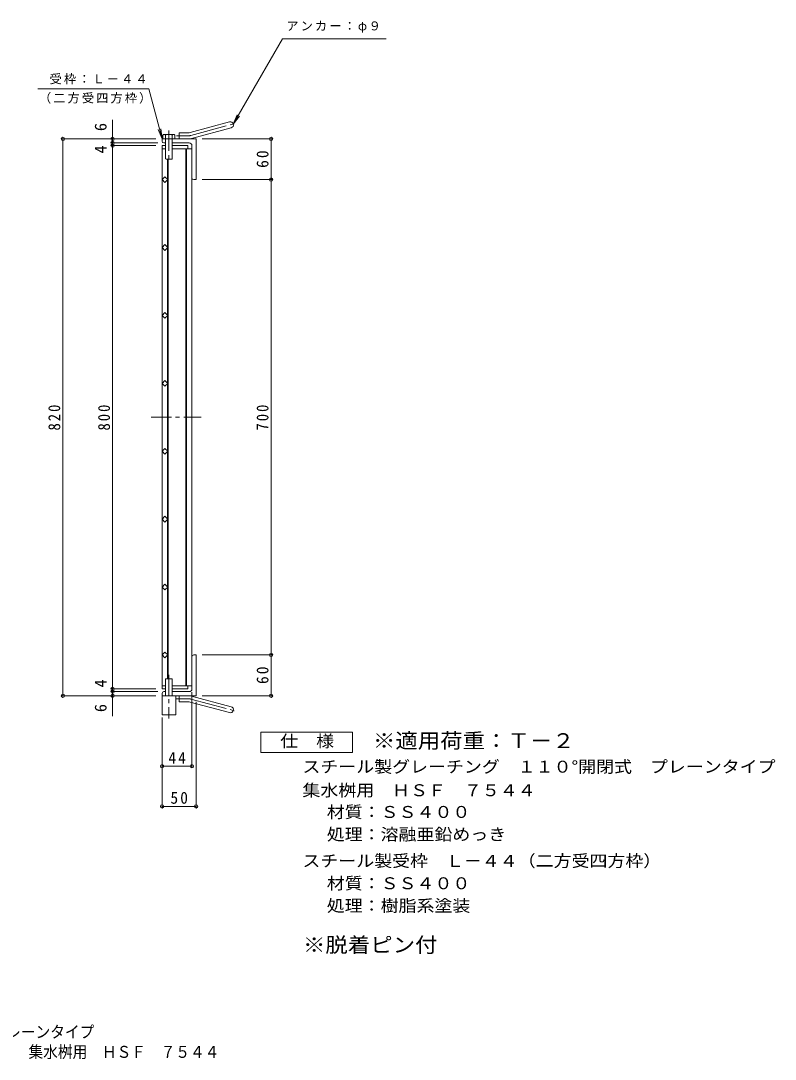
# Model space of a CAD drawing. Units: millimetres, scale not verified. Extents: x -1089 to 1060, y -823 to 794.
# Drawn here: x -51 to 1060, y -823 to 706 of the extents above; entities that cross this region are included whole.
import ezdxf
from ezdxf.enums import TextEntityAlignment as Align

# ---------------------------------------------------------------- set-up
doc = ezdxf.new("R2010")
doc.units = ezdxf.units.MM
doc.header["$LTSCALE"] = 6
doc.header["$PDMODE"] = 32
doc.header["$PDSIZE"] = 4.8
doc.linetypes.add('CHAIN1', pattern=[8, 5, -1, 1, -1])
doc.linetypes.add('CHAIN2', pattern=[12, 9, -1, 1, -1])
for name, color, linetype, lineweight in [('A-1', 2, 'Continuous', 9), ('A-2', 3, 'Continuous', 9), ('A-4', 7, 'Continuous', 9), ('A-5', 7, 'Continuous', 9), ('A-9', 4, 'Continuous', 9), ('F-4_F-4ﾚｲﾔ', 2, 'Continuous', 9)]:
    doc.layers.add(name, color=color, linetype=linetype, lineweight=lineweight)
doc.layers.add('F-5_F-5ﾚｲﾔ', color=2, linetype='Continuous')
doc.styles.add('ＭＳ ゴシック', font='')
doc.styles.get('ＭＳ ゴシック').set_extended_font_data('MS Gothic')

msp = doc.modelspace()

# ---------------------------------------------------------------- linework, layer by layer
at = {"layer": 'A-1'}
for p, q in [((198.655, 541.88), (256.846, 557.473)), ((182.511, 532.574), (182.511, 541.574)), ((196.326, 541.574), (182.511, 541.574)), ((200.984, 533.187), (259.175, 548.779)), ((157.511, 529.074), (157.511, 532.574)), ((207.511, 532.574), (157.511, 532.574)), ((162.511, 526.574), (160.011, 526.574)), ((197.511, 526.574), (172.511, 526.574)), ((201.51, 522.574), (201.51, 475.074)), ((207.511, 532.574), (207.511, 472.574)), ((204.011, 472.574), (207.511, 472.574)), ((204.011, -227.426), (207.511, -227.426)), ((207.511, -287.427), (207.511, -227.426)), ((201.51, -277.426), (201.51, -229.927)), ((157.511, -283.927), (157.511, -287.427)), ((207.511, -287.427), (157.511, -287.427)), ((162.511, -281.427), (160.011, -281.427)), ((197.511, -281.427), (172.511, -281.427)), ((182.511, -287.427), (182.511, -296.427)), ((200.984, -288.04), (259.175, -303.632)), ((196.326, -296.427), (182.511, -296.427)), ((198.655, -296.733), (256.846, -312.325))]:
    msp.add_line(p, q, dxfattribs=at)
at = {"layer": 'A-1', "linetype": 'CHAIN2'}
for p, q in [((199.819, 537.534), (264.986, 554.995)), ((196.326, 537.074), (178.706, 537.074)), ((196.326, -291.927), (178.706, -291.927)), ((199.819, -292.387), (264.986, -309.848))]:
    msp.add_line(p, q, dxfattribs=at)
at = {"layer": 'A-1'}
for centre, radius, start, end in [((258.011, 553.126), 4.5, 285.00014, 104.99991), ((196.326, 550.574), 9, 270, 285.00002), ((160.011, 529.074), 2.5, 180, 270), ((196.326, 550.574), 18, 270, 285), ((197.511, 522.574), 4, 0, 90), ((204.011, 475.074), 2.5, 180, 270), ((204.011, -229.927), 2.5, 90, 180), ((160.011, -283.927), 2.5, 90, 180), ((196.326, -305.427), 18, 75, 90), ((197.511, -277.426), 4, 270, 0), ((196.326, -305.427), 9, 74.99998, 90), ((258.011, -307.979), 4.5, 255.00009, 74.99986)]:
    msp.add_arc(centre, radius, start, end, dxfattribs=at)
at = {"layer": 'A-1', "linetype": 'CHAIN2'}
for centre, start, end in [((196.326, 550.574), 270, 284.99995), ((196.326, -305.426), 75.00005, 90)]:
    msp.add_arc(centre, 13.5, start, end, dxfattribs=at)
at = {"layer": 'A-2'}
for p, q in [((157.511, 522.574), (157.511, -277.426)), ((157.511, 522.574), (162.511, 522.574)), ((172.511, 522.574), (195.511, 522.574)), ((195.511, 522.574), (195.511, 518.074)), ((157.511, 518.074), (162.511, 518.074)), ((172.511, 518.074), (201.51, 518.074)), ((192.511, 518.074), (192.511, -272.926)), ((193.511, 518.074), (193.511, -272.926)), ((201.51, 518.074), (201.51, -272.926)), ((165.511, 502.574), (165.511, 473.059)), ((166.511, 502.574), (166.511, -262.427)), ((165.511, 472.088), (165.511, 373.059)), ((165.511, 372.088), (165.511, 273.059)), ((165.511, 173.059), (165.511, 272.088)), ((165.511, 73.059), (165.511, 172.088)), ((165.511, -26.941), (165.511, 72.088)), ((165.511, -126.941), (165.511, -27.912)), ((165.511, -226.941), (165.511, -127.912)), ((165.511, -262.427), (165.511, -227.912)), ((157.511, -272.926), (162.511, -272.926)), ((172.511, -272.926), (201.51, -272.926)), ((195.511, -272.926), (195.511, -277.426)), ((157.511, -277.426), (162.511, -277.426)), ((172.511, -277.426), (195.511, -277.426))]:
    msp.add_line(p, q, dxfattribs=at)
at = {"layer": 'A-2', "linetype": 'CHAIN1'}
msp.add_line((141.278, 122.574), (214.956, 122.574), dxfattribs=at)
at = {"layer": 'A-2'}
for points in [[(165.996, 472.574), (161.753, 468.331), (157.511, 472.574), (161.753, 476.816)], [(165.996, 372.574), (161.753, 368.331), (157.511, 372.574), (161.753, 376.816)], [(165.996, 172.574), (161.753, 176.816), (157.511, 172.574), (161.753, 168.331)], [(165.996, 72.574), (161.753, 76.816), (157.511, 72.574), (161.753, 68.331)], [(165.996, -27.426), (161.753, -23.184), (157.511, -27.426), (161.753, -31.669)], [(165.996, -127.426), (161.753, -123.184), (157.511, -127.426), (161.753, -131.669)], [(165.996, -227.426), (161.753, -223.184), (157.511, -227.426), (161.753, -231.669)]]:
    msp.add_lwpolyline(points, close=True, dxfattribs=at)
for points in [[(157.511, 272.574), (161.753, 276.816), (165.996, 272.574)], [(157.511, 272.574), (161.753, 268.331), (165.996, 272.574)]]:
    msp.add_lwpolyline(points, dxfattribs=at)
at = {"layer": 'A-4'}
for p, q in [((84.625, 560.552), (84.625, -317.562)), ((148.511, 532.574), (9.645, 532.574)), ((11.445, 532.574), (11.445, -287.427)), ((151.011, 526.574), (82.825, 526.574)), ((148.511, 522.574), (82.825, 522.574)), ((216.511, 532.574), (319.731, 532.574)), ((317.931, 532.574), (317.931, 472.574)), ((216.511, 472.574), (319.731, 472.574)), ((317.931, 472.574), (317.931, -227.426)), ((216.511, -227.426), (319.731, -227.426)), ((317.931, -227.426), (317.931, -287.427)), ((148.511, -287.427), (9.645, -287.427)), ((148.511, -277.426), (82.825, -277.426)), ((151.011, -281.427), (82.825, -281.427)), ((201.51, -281.927), (201.51, -393.041)), ((216.511, -287.427), (319.731, -287.427)), ((207.511, -296.427), (207.511, -452.157)), ((157.511, -319.649), (157.511, -452.157)), ((157.511, -391.241), (201.51, -391.241)), ((157.511, -450.357), (207.511, -450.357))]:
    msp.add_line(p, q, dxfattribs=at)
for p in [(11.445, 532.574), (84.625, 532.574), (84.625, 526.574), (84.625, 522.574), (317.931, 532.574), (317.931, 472.574), (317.931, -227.426), (84.625, -277.426), (11.445, -287.427), (84.625, -281.427), (84.625, -287.427), (317.931, -287.427), (157.511, -391.241), (201.51, -391.241), (157.511, -450.357), (207.511, -450.357)]:
    msp.add_point(p, dxfattribs=at)
at = {"layer": 'A-5'}
for p, q in [((137.762, 606.275), (-25.375, 606.275)), ((157.511, 532.574), (137.762, 606.275)), ((262.357, 554.29), (268.097, 568.149)), ((262.357, 554.29), (271.489, 566.191)), ((157.511, 532.574), (151.77, 546.432)), ((157.511, 532.574), (155.553, 547.445))]:
    msp.add_line(p, q, dxfattribs=at)
msp.add_lwpolyline([(262.357, 554.29), (334.844, 679.841), (487.55, 679.841)], dxfattribs=at)
at = {"layer": 'A-9'}
for p, q in [((158.626, 538.231), (158.626, 532.574)), ((174.453, 538.974), (160.568, 538.974)), ((162.511, 503.386), (162.511, 538.231)), ((172.511, 503.386), (172.511, 538.231)), ((176.396, 538.231), (176.396, 532.574)), ((163.323, 502.574), (162.511, 503.386)), ((163.323, 502.574), (171.699, 502.574)), ((171.699, 502.574), (172.511, 503.386)), ((172.511, -262.427), (162.511, -262.427)), ((162.511, -287.427), (162.511, -262.427)), ((172.511, -287.427), (172.511, -262.427)), ((177.511, -287.427), (177.511, -315.427))]:
    msp.add_line(p, q, dxfattribs=at)
at = {"layer": 'A-9', "linetype": 'CHAIN1'}
for p, q in [((167.511, 544.714), (167.511, 499.041)), ((167.511, -256.496), (167.511, -320.859))]:
    msp.add_line(p, q, dxfattribs=at)
at = {"layer": 'A-9'}
msp.add_lwpolyline([(157.511, -287.427), (157.511, -315.427), (177.511, -315.427)], dxfattribs=at)
for centre, radius, start, end in [((160.568, 536.064), 2.91, 48.12389, 131.8763), ((167.511, 521.784), 17.19, 73.09029, 106.90971), ((174.453, 536.064), 2.91, 48.1237, 131.87611)]:
    msp.add_arc(centre, radius, start, end, dxfattribs=at)
at = {"layer": 'F-4_F-4ﾚｲﾔ'}
msp.add_lwpolyline([(302.838, -371.224), (302.838, -341.224), (437.837, -341.224), (437.837, -371.224)], close=True, dxfattribs=at)

# ---------------------------------------------------------------- texts
at = {"layer": 'A-4', "color": 2, "style": 'ＭＳ ゴシック'}
for s, p in [('6', (81.025, 543.977)), ('4', (81.025, 511.012)), ('4', (81.025, -275.353)), ('6', (81.025, -311.559))]:
    msp.add_text(s, height=17.6, rotation=90, dxfattribs=at).set_placement(p, align=Align.BOTTOM_LEFT)
at = {"layer": 'A-4', "color": 2, "char_height": 17.6, "attachment_point": 7, "rotation": 90, "style": 'ＭＳ ゴシック'}
for s, insert in [('\\T1.27;\\W0.95;60', (314.331, 489.824)), ('\\T1.27;\\W0.9;820', (7.845, 103.074)), ('\\T1.27;\\W0.9;800', (81.025, 103.074)), ('\\T1.27;\\W0.9;700', (314.331, 103.074)), ('\\T1.27;\\W0.95;60', (314.331, -270.177))]:
    msp.add_mtext(s, dxfattribs=dict(at, insert=insert))
at = {"layer": 'A-4', "color": 2, "char_height": 17.6, "attachment_point": 7, "style": 'ＭＳ ゴシック'}
for s, insert in [('\\T1.27;\\W0.95;44', (166.761, -387.641)), ('\\T1.27;\\W0.95;50', (169.761, -446.757))]:
    msp.add_mtext(s, dxfattribs=dict(at, insert=insert))
at = {"layer": 'A-5', "char_height": 13.2, "attachment_point": 7, "style": 'ＭＳ ゴシック'}
for s, insert in [('\\T1.17;アンカー：φ９', (340.362, 688.691)), ('\\T1.17;受枠：Ｌ－４４', (-8.121, 612.812)), ('\\T1.17;（二方受四方枠）', (-23.779, 584.433))]:
    msp.add_mtext(s, dxfattribs=dict(at, insert=insert))
at = {"layer": 'F-4_F-4ﾚｲﾔ', "style": 'ＭＳ ゴシック', "width": 1.1}
for s, p in [('仕\u3000様', (331.338, -368.225)), ('スチール製グレーチング\u3000１１０°開閉式\u3000プレーンタイプ', (364.091, -405.977)), ('集水桝用\u3000ＨＳＦ\u3000７５４４', (364.091, -440.664)), ('材質：ＳＳ４００', (399.919, -472.646)), ('処理：溶融亜鉛めっき', (399.919, -505.647)), ('スチール製受枠\u3000Ｌ－４４（二方受四方枠）', (364.092, -544.647)), ('材質：ＳＳ４００', (399.918, -577.647)), ('処理：樹脂系塗装', (399.918, -610.647))]:
    msp.add_text(s, height=17.6, dxfattribs=at).set_placement(p, align=Align.BOTTOM_LEFT)
at = {"layer": 'F-4_F-4ﾚｲﾔ', "color": 3, "style": 'ＭＳ ゴシック', "width": 1.1}
msp.add_text('※脱着ピン付', height=21.99, dxfattribs=at).set_placement((364.849, -671.861), align=Align.BOTTOM_LEFT)
at = {"layer": 'F-5_F-5ﾚｲﾔ', "color": 3, "style": 'ＭＳ ゴシック', "width": 1.1}
msp.add_text('※適用荷重：Ｔ－２', height=21.99, dxfattribs=at).set_placement((467.837, -371.224), align=Align.BOTTOM_LEFT)
at = {"layer": 'F-5_F-5ﾚｲﾔ', "style": 'ＭＳ ゴシック', "width": 0.9}
for s, p in [('スチール製グレーチング\u3000１１０°開閉式\u3000プレーンタイプ', (-512.046, -796.524)), ('集水桝用\u3000ＨＳＦ\u3000７５４４', (-39.071, -825.907))]:
    msp.add_text(s, height=17.6, dxfattribs=at).set_placement(p, align=Align.BOTTOM_LEFT)

doc.saveas('drawing.dxf')
